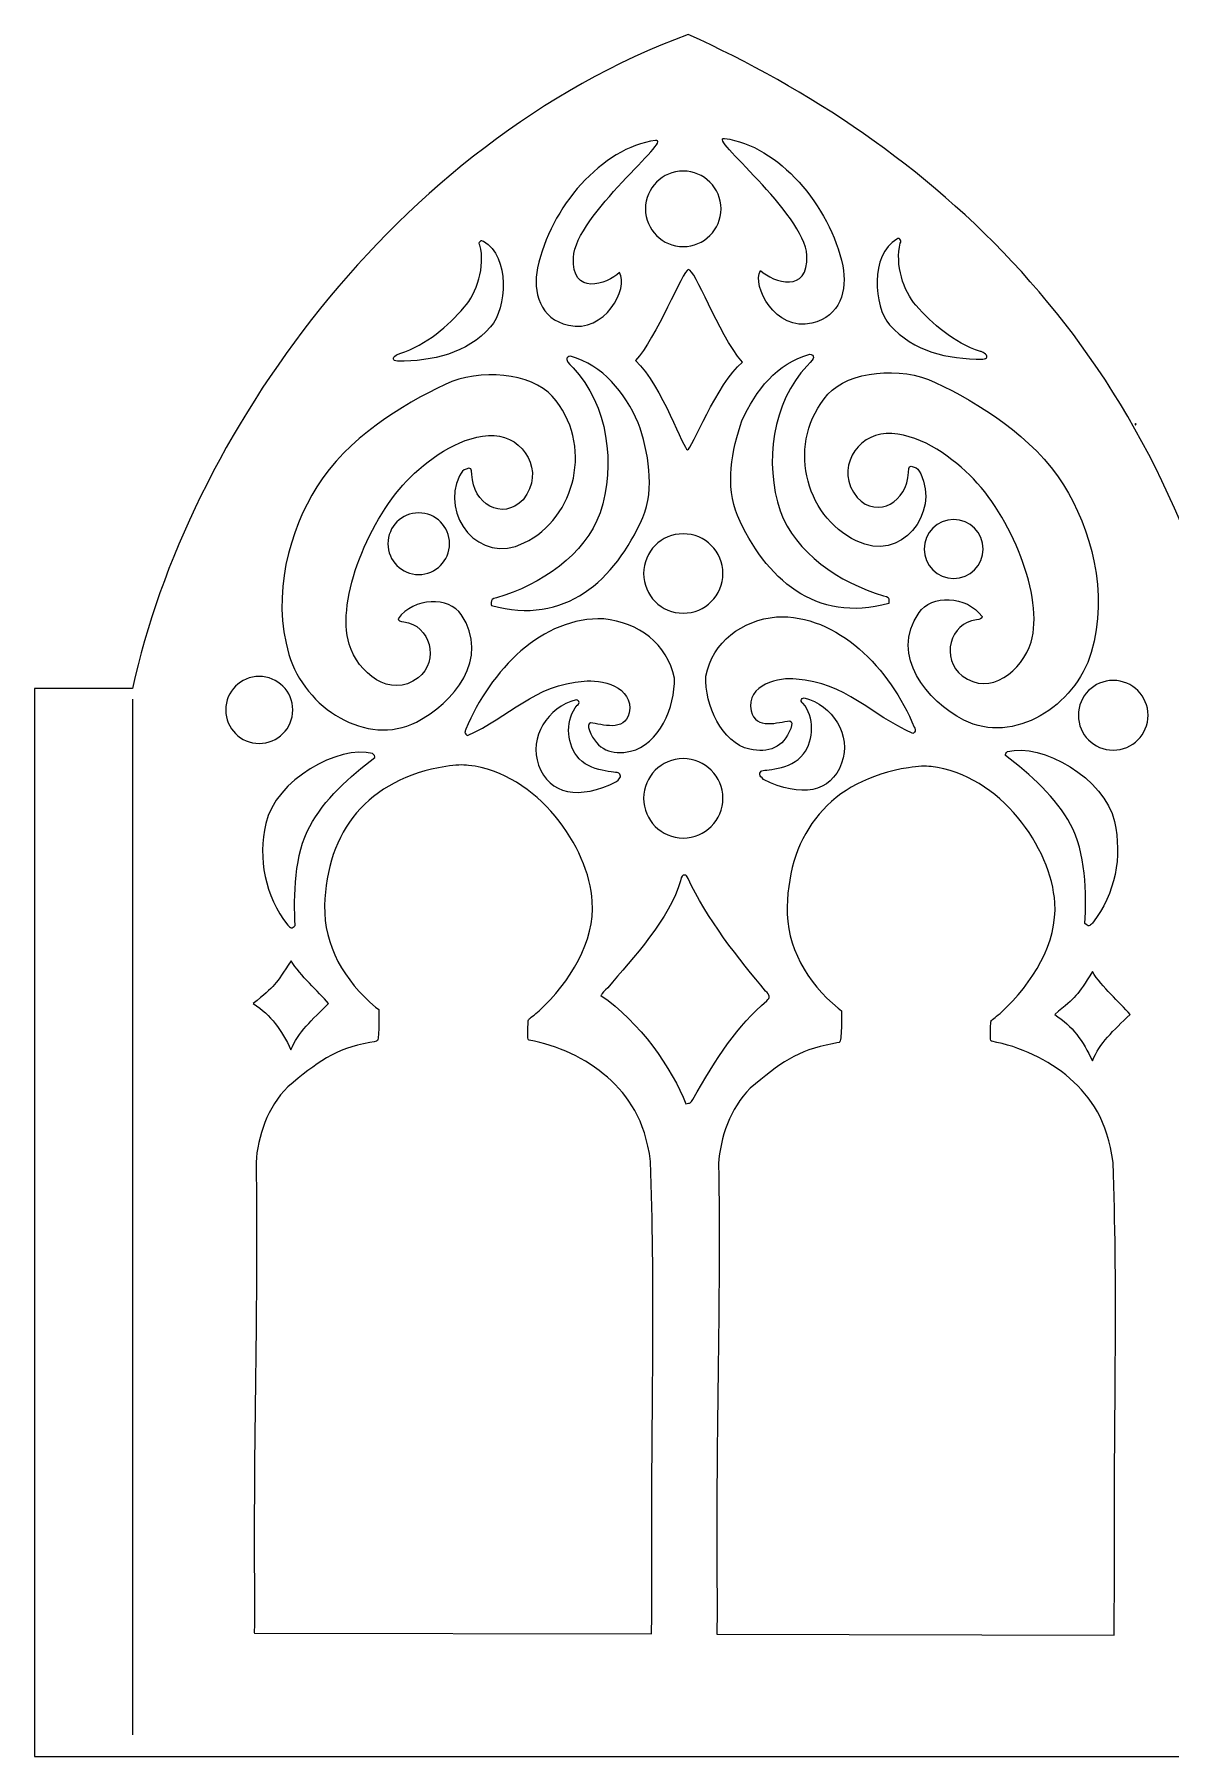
# Model space of a CAD drawing. Header units: centimetres. Extents: x -15.4 to 15.1, y -10.9 to 0.7.
# Drawn here: x -15.38 to -7.69, y -10.91 to 0.74 of the extents above; entities that cross this region are included whole.
import ezdxf
from ezdxf.lldxf.tags import DXFTag

# ---------------------------------------------------------------- set-up
doc = ezdxf.new("R2010")
doc.units = ezdxf.units.CM
doc.header["$MEASUREMENT"] = 0
doc.layers.add('Layer 1', color=7, linetype='Continuous')
tags = doc.linetypes.add('New Line4', pattern=[0.3, 0.1, -0.2]).pattern_tags.tags
tags[6:7] = [DXFTag(74, 4), DXFTag(75, 0), DXFTag(340, '0'), DXFTag(46, 1.0), DXFTag(50, 0.0), DXFTag(44, 0.0), DXFTag(45, 0.0)]
tags[4:5] = [DXFTag(74, 4), DXFTag(75, 0), DXFTag(340, '0'), DXFTag(46, 1.0), DXFTag(50, 0.0), DXFTag(44, 0.0), DXFTag(45, 0.0)]
tags = doc.linetypes.add('New Line5', pattern=[0.3, 0.1, -0.2]).pattern_tags.tags
tags[6:7] = [DXFTag(74, 4), DXFTag(75, 0), DXFTag(340, '0'), DXFTag(46, 1.0), DXFTag(50, 0.0), DXFTag(44, 0.0), DXFTag(45, 0.0)]
tags[4:5] = [DXFTag(74, 4), DXFTag(75, 0), DXFTag(340, '0'), DXFTag(46, 1.0), DXFTag(50, 0.0), DXFTag(44, 0.0), DXFTag(45, 0.0)]

msp = doc.modelspace()

# ---------------------------------------------------------------- linework, layer by layer
at = {"layer": 'Layer 1', "color": 31, "lineweight": 25}
for points, knots in [([(11.30965, 0.74421), (13.30037, 0.00691), (14.70124, -1.98381), (15.06989, -3.71647), (15.06989, -3.71647), (15.06989, -3.71647), (15.06118, -10.90517), (15.06118, -10.90517), (15.06118, -10.90517), (15.06118, -10.90517), (7.62549, -10.90517), (7.62549, -10.90517), (7.62549, -10.90517), (7.62549, -10.90517), (0.17873, -10.90517), (0.17873, -10.90517), (0.17873, -10.90517), (0.17873, -10.90517), (-7.27039, -10.90517), (-7.27039, -10.90517), (-7.27039, -10.90517), (-7.27039, -10.90517), (-15.38072, -10.90517), (-15.38072, -10.90517), (-15.38072, -10.90517), (-15.38072, -10.90517), (-15.38072, -3.6796), (-15.38072, -3.6796), (-15.38072, -3.6796), (-15.38072, -3.6796), (-14.71715, -3.6796), (-14.71715, -3.6796), (-14.71715, -3.6796), (-14.3485, -1.98381), (-12.94762, 0.00691), (-10.9569, 0.74421), (-10.9569, 0.74421), (-9.33484, 0.00691), (-7.79972, -1.32281), (-7.27039, -3.6796), (-7.27039, -3.6796), (-6.74105, -1.32281), (-5.20594, 0.00691), (-3.58387, 0.74421), (-3.58387, 0.74421), (-1.59316, 0.00691), (-0.19228, -1.98381), (0.17637, -3.6796), (0.17637, -3.6796), (0.70571, -1.32281), (2.24082, 0.00691), (3.86289, 0.74421), (3.86289, 0.74421), (5.8536, 0.00691), (7.25448, -1.98381), (7.62313, -3.6796), (7.62313, -3.6796), (8.15247, -1.32281), (9.68758, 0.00691), (11.30965, 0.74421)], [0, 0, 0, 0, 0.0625, 0.0625, 0.0625, 0.0625, 0.125, 0.125, 0.125, 0.125, 0.1875, 0.1875, 0.1875, 0.1875, 0.25, 0.25, 0.25, 0.25, 0.3125, 0.3125, 0.3125, 0.3125, 0.375, 0.375, 0.375, 0.375, 0.4375, 0.4375, 0.4375, 0.4375, 0.5, 0.5, 0.5, 0.5, 0.5625, 0.5625, 0.5625, 0.5625, 0.625, 0.625, 0.625, 0.625, 0.6875, 0.6875, 0.6875, 0.6875, 0.75, 0.75, 0.75, 0.75, 0.8125, 0.8125, 0.8125, 0.8125, 0.875, 0.875, 0.875, 0.875, 1, 1, 1, 1]), ([(-11.76863, -1.22348), (-11.95999, -1.17931), (-12.01127, -0.99882), (-11.97701, -0.83512), (-11.97701, -0.83512), (-11.89177, -0.42783), (-11.54044, -0.01932), (-11.17846, 0.02671), (-11.17846, 0.02671), (-11.05592, 0.04229), (-11.71937, -0.47824), (-11.73435, -0.76407), (-11.73435, -0.76407), (-11.74802, -1.02508), (-11.50972, -0.94892), (-11.42158, -0.86592), (-11.42158, -0.86592), (-11.35843, -0.97196), (-11.52232, -1.28033), (-11.76864, -1.22348), (-11.76864, -1.22348), (-11.76864, -1.22348), (-11.76863, -1.22348), (-11.76863, -1.22348)], [0, 0, 0, 0, 0.14285714, 0.14285714, 0.14285714, 0.14285714, 0.28571429, 0.28571429, 0.28571429, 0.28571429, 0.42857143, 0.42857143, 0.42857143, 0.42857143, 0.57142857, 0.57142857, 0.57142857, 0.57142857, 0.71428571, 0.71428571, 0.71428571, 0.71428571, 1, 1, 1, 1]), ([(-10.1209, -1.20964), (-9.92954, -1.16547), (-9.87826, -0.98498), (-9.91252, -0.82128), (-9.91252, -0.82128), (-9.99776, -0.41399), (-10.34909, -0.00548), (-10.71107, 0.04055), (-10.71107, 0.04055), (-10.83361, 0.05613), (-10.17016, -0.4644), (-10.15518, -0.75023), (-10.15518, -0.75023), (-10.14151, -1.01124), (-10.37981, -0.93508), (-10.46795, -0.85208), (-10.46795, -0.85208), (-10.5311, -0.95812), (-10.36721, -1.26649), (-10.12089, -1.20964), (-10.12089, -1.20964), (-10.12089, -1.20964), (-10.1209, -1.20964), (-10.1209, -1.20964)], [0, 0, 0, 0, 0.14285714, 0.14285714, 0.14285714, 0.14285714, 0.28571429, 0.28571429, 0.28571429, 0.28571429, 0.42857143, 0.42857143, 0.42857143, 0.42857143, 0.57142857, 0.57142857, 0.57142857, 0.57142857, 0.71428571, 0.71428571, 0.71428571, 0.71428571, 1, 1, 1, 1]), ([(-10.73571, -0.43547), (-10.73571, -0.57664), (-10.85015, -0.69109), (-10.99133, -0.69109), (-10.99133, -0.69109), (-11.1325, -0.69109), (-11.24695, -0.57665), (-11.24695, -0.43547), (-11.24695, -0.43547), (-11.24695, -0.2943), (-11.13251, -0.17985), (-10.99133, -0.17985), (-10.99133, -0.17985), (-10.85016, -0.17985), (-10.73571, -0.29429), (-10.73571, -0.43547)], [0, 0, 0, 0, 0.2, 0.2, 0.2, 0.2, 0.4, 0.4, 0.4, 0.4, 0.6, 0.6, 0.6, 0.6, 1, 1, 1, 1]), ([(-12.29451, -1.23389), (-12.18537, -1.1118), (-12.16054, -0.7551), (-12.34306, -0.65484), (-12.34306, -0.65484), (-12.3561, -0.64791), (-12.35663, -0.64791), (-12.36391, -0.65449), (-12.36391, -0.65449), (-12.37243, -0.6622), (-12.37371, -0.67552), (-12.36651, -0.68149), (-12.36651, -0.68149), (-12.33006, -0.82506), (-12.38788, -1.00626), (-12.47238, -1.10149), (-12.47238, -1.10149), (-12.58434, -1.22768), (-12.72396, -1.35352), (-12.90961, -1.41435), (-12.90961, -1.41435), (-12.9135, -1.41435), (-12.92416, -1.4193), (-12.9333, -1.42536), (-12.9333, -1.42536), (-12.96234, -1.4446), (-12.95824, -1.46299), (-12.92405, -1.4668), (-12.92405, -1.4668), (-12.68328, -1.46523), (-12.45712, -1.41577), (-12.29452, -1.23388), (-12.29452, -1.23388), (-12.29452, -1.23388), (-12.29451, -1.23389), (-12.29451, -1.23389)], [0, 0, 0, 0, 0.1, 0.1, 0.1, 0.1, 0.2, 0.2, 0.2, 0.2, 0.3, 0.3, 0.3, 0.3, 0.4, 0.4, 0.4, 0.4, 0.5, 0.5, 0.5, 0.5, 0.6, 0.6, 0.6, 0.6, 0.7, 0.7, 0.7, 0.7, 0.8, 0.8, 0.8, 0.8, 1, 1, 1, 1]), ([(-9.59502, -1.22006), (-9.70416, -1.09797), (-9.72899, -0.74127), (-9.54647, -0.64101), (-9.54647, -0.64101), (-9.53343, -0.63408), (-9.5329, -0.63408), (-9.52562, -0.64066), (-9.52562, -0.64066), (-9.5171, -0.64837), (-9.51582, -0.66169), (-9.52302, -0.66766), (-9.52302, -0.66766), (-9.55947, -0.81123), (-9.50165, -0.99243), (-9.41715, -1.08766), (-9.41715, -1.08766), (-9.30519, -1.21385), (-9.16557, -1.33969), (-8.97992, -1.40052), (-8.97992, -1.40052), (-8.97603, -1.40052), (-8.96537, -1.40547), (-8.95623, -1.41153), (-8.95623, -1.41153), (-8.92719, -1.43077), (-8.93129, -1.44916), (-8.96548, -1.45297), (-8.96548, -1.45297), (-9.20625, -1.4514), (-9.43241, -1.40194), (-9.59501, -1.22005), (-9.59501, -1.22005), (-9.59501, -1.22005), (-9.59502, -1.22006), (-9.59502, -1.22006)], [0, 0, 0, 0, 0.1, 0.1, 0.1, 0.1, 0.2, 0.2, 0.2, 0.2, 0.3, 0.3, 0.3, 0.3, 0.4, 0.4, 0.4, 0.4, 0.5, 0.5, 0.5, 0.5, 0.6, 0.6, 0.6, 0.6, 0.7, 0.7, 0.7, 0.7, 0.8, 0.8, 0.8, 0.8, 1, 1, 1, 1]), ([(-11.31318, -1.46082), (-11.1794, -1.31697), (-10.98905, -0.84825), (-10.95768, -0.84605), (-10.95768, -0.84605), (-10.90643, -0.84245), (-10.76381, -1.2685), (-10.59104, -1.4725), (-10.59104, -1.4725), (-10.76483, -1.61856), (-10.93692, -2.06521), (-10.96235, -2.06646), (-10.96235, -2.06646), (-10.9867, -2.06766), (-11.13175, -1.63986), (-11.31318, -1.46082)], [0, 0, 0, 0, 0.2, 0.2, 0.2, 0.2, 0.4, 0.4, 0.4, 0.4, 0.6, 0.6, 0.6, 0.6, 1, 1, 1, 1]), ([(-13.6585, -3.45133), (-13.77982, -3.04346), (-13.65427, -2.60958), (-13.47038, -2.31578), (-13.47038, -2.31578), (-13.26603, -1.98928), (-12.89321, -1.76132), (-12.60306, -1.62306), (-12.60306, -1.62306), (-12.36893, -1.51149), (-12.01787, -1.54642), (-11.87747, -1.70379), (-11.87747, -1.70379), (-11.59388, -2.02167), (-11.71599, -2.52899), (-12.06924, -2.69518), (-12.06924, -2.69518), (-12.37451, -2.85064), (-12.63399, -2.50347), (-12.50503, -2.24265), (-12.50503, -2.24265), (-12.49048, -2.21366), (-12.48026, -2.20284), (-12.46098, -2.19604), (-12.46098, -2.19604), (-12.42788, -2.18436), (-12.42304, -2.18883), (-12.42155, -2.23246), (-12.42155, -2.23246), (-12.4151, -2.4285), (-12.21695, -2.55051), (-12.0746, -2.40301), (-12.0746, -2.40301), (-11.91943, -2.21127), (-12.07543, -1.97524), (-12.2705, -1.96928), (-12.2705, -1.96928), (-12.48027, -1.96287), (-12.69163, -2.10914), (-12.83664, -2.25068), (-12.83664, -2.25068), (-13.11335, -2.52076), (-13.34278, -3.07758), (-13.25142, -3.38021), (-13.25142, -3.38021), (-13.19311, -3.57335), (-12.97379, -3.75208), (-12.78569, -3.60828), (-12.78569, -3.60828), (-12.63639, -3.49414), (-12.70386, -3.24769), (-12.88128, -3.22995), (-12.88128, -3.22995), (-12.90632, -3.22794), (-12.9201, -3.22009), (-12.91995, -3.20791), (-12.91995, -3.20791), (-12.81493, -3.06093), (-12.57475, -3.06008), (-12.49337, -3.17981), (-12.49337, -3.17981), (-12.29226, -3.47569), (-12.54799, -3.78039), (-12.79672, -3.90743), (-12.79672, -3.90743), (-13.13211, -4.07873), (-13.5511, -3.81238), (-13.6585, -3.45133)], [0, 0, 0, 0, 0.05555556, 0.05555556, 0.05555556, 0.05555556, 0.11111111, 0.11111111, 0.11111111, 0.11111111, 0.16666667, 0.16666667, 0.16666667, 0.16666667, 0.22222222, 0.22222222, 0.22222222, 0.22222222, 0.27777778, 0.27777778, 0.27777778, 0.27777778, 0.33333333, 0.33333333, 0.33333333, 0.33333333, 0.38888889, 0.38888889, 0.38888889, 0.38888889, 0.44444444, 0.44444444, 0.44444444, 0.44444444, 0.5, 0.5, 0.5, 0.5, 0.55555556, 0.55555556, 0.55555556, 0.55555556, 0.61111111, 0.61111111, 0.61111111, 0.61111111, 0.66666667, 0.66666667, 0.66666667, 0.66666667, 0.72222222, 0.72222222, 0.72222222, 0.72222222, 0.77777778, 0.77777778, 0.77777778, 0.77777778, 0.83333333, 0.83333333, 0.83333333, 0.83333333, 0.88888889, 0.88888889, 0.88888889, 0.88888889, 1, 1, 1, 1]), ([(-12.28808, -3.11885), (-12.28929, -3.11764), (-12.29028, -3.1088), (-12.29028, -3.09921), (-12.29028, -3.09921), (-12.29028, -3.07811), (-12.28695, -3.07516), (-12.25392, -3.06695), (-12.25392, -3.06695), (-11.95291, -2.97807), (-11.65567, -2.77524), (-11.55366, -2.49268), (-11.55366, -2.49268), (-11.44597, -2.16846), (-11.50054, -1.75944), (-11.73675, -1.51036), (-11.73675, -1.51036), (-11.77083, -1.47461), (-11.77956, -1.46333), (-11.77956, -1.45509), (-11.77956, -1.45509), (-11.77956, -1.44152), (-11.76927, -1.43264), (-11.75377, -1.43283), (-11.75377, -1.43283), (-11.53267, -1.49498), (-11.38808, -1.67614), (-11.29559, -1.88267), (-11.29559, -1.88267), (-11.22773, -2.0757), (-11.18092, -2.32992), (-11.26549, -2.52395), (-11.26549, -2.52395), (-11.4524, -2.9497), (-11.7934, -3.25672), (-12.28807, -3.11885), (-12.28807, -3.11885), (-12.28807, -3.11885), (-12.28808, -3.11885), (-12.28808, -3.11885)], [0, 0, 0, 0, 0.09090909, 0.09090909, 0.09090909, 0.09090909, 0.18181818, 0.18181818, 0.18181818, 0.18181818, 0.27272727, 0.27272727, 0.27272727, 0.27272727, 0.36363636, 0.36363636, 0.36363636, 0.36363636, 0.45454545, 0.45454545, 0.45454545, 0.45454545, 0.54545455, 0.54545455, 0.54545455, 0.54545455, 0.63636364, 0.63636364, 0.63636364, 0.63636364, 0.72727273, 0.72727273, 0.72727273, 0.72727273, 0.81818182, 0.81818182, 0.81818182, 0.81818182, 1, 1, 1, 1]), ([(-9.60146, -3.10502), (-9.60025, -3.10381), (-9.59926, -3.09497), (-9.59926, -3.08538), (-9.59926, -3.08538), (-9.59926, -3.06428), (-9.60259, -3.06133), (-9.63562, -3.05312), (-9.63562, -3.05312), (-9.93663, -2.96424), (-10.23387, -2.76141), (-10.33588, -2.47885), (-10.33588, -2.47885), (-10.44357, -2.15463), (-10.389, -1.74561), (-10.15279, -1.49653), (-10.15279, -1.49653), (-10.11871, -1.46078), (-10.10998, -1.4495), (-10.10998, -1.44126), (-10.10998, -1.44126), (-10.10998, -1.42769), (-10.12027, -1.41881), (-10.13577, -1.419), (-10.13577, -1.419), (-10.35687, -1.48115), (-10.50146, -1.66231), (-10.59395, -1.86884), (-10.59395, -1.86884), (-10.66181, -2.06187), (-10.70862, -2.31609), (-10.62405, -2.51012), (-10.62405, -2.51012), (-10.43714, -2.93587), (-10.09614, -3.24289), (-9.60147, -3.10502), (-9.60147, -3.10502), (-9.60147, -3.10502), (-9.60146, -3.10502), (-9.60146, -3.10502)], [0, 0, 0, 0, 0.09090909, 0.09090909, 0.09090909, 0.09090909, 0.18181818, 0.18181818, 0.18181818, 0.18181818, 0.27272727, 0.27272727, 0.27272727, 0.27272727, 0.36363636, 0.36363636, 0.36363636, 0.36363636, 0.45454545, 0.45454545, 0.45454545, 0.45454545, 0.54545455, 0.54545455, 0.54545455, 0.54545455, 0.63636364, 0.63636364, 0.63636364, 0.63636364, 0.72727273, 0.72727273, 0.72727273, 0.72727273, 0.81818182, 0.81818182, 0.81818182, 0.81818182, 1, 1, 1, 1]), ([(-8.23104, -3.4375), (-8.10972, -3.02963), (-8.23527, -2.59575), (-8.41916, -2.30195), (-8.41916, -2.30195), (-8.62351, -1.97545), (-8.99633, -1.74749), (-9.28648, -1.60923), (-9.28648, -1.60923), (-9.52061, -1.49766), (-9.87167, -1.53259), (-10.01207, -1.68996), (-10.01207, -1.68996), (-10.29566, -2.00784), (-10.17355, -2.51516), (-9.8203, -2.68135), (-9.8203, -2.68135), (-9.51503, -2.83681), (-9.25555, -2.48964), (-9.38451, -2.22882), (-9.38451, -2.22882), (-9.39906, -2.19983), (-9.40928, -2.18901), (-9.42856, -2.18221), (-9.42856, -2.18221), (-9.46166, -2.17053), (-9.4665, -2.175), (-9.46799, -2.21863), (-9.46799, -2.21863), (-9.47444, -2.41467), (-9.67259, -2.53668), (-9.81494, -2.38918), (-9.81494, -2.38918), (-9.97011, -2.19744), (-9.81411, -1.96141), (-9.61904, -1.95545), (-9.61904, -1.95545), (-9.40927, -1.94904), (-9.19791, -2.09531), (-9.0529, -2.23685), (-9.0529, -2.23685), (-8.77619, -2.50693), (-8.54676, -3.06375), (-8.63812, -3.36638), (-8.63812, -3.36638), (-8.69643, -3.55952), (-8.91575, -3.73825), (-9.10385, -3.59445), (-9.10385, -3.59445), (-9.25315, -3.48031), (-9.18568, -3.23386), (-9.00826, -3.21612), (-9.00826, -3.21612), (-8.98322, -3.21411), (-8.96944, -3.20626), (-8.96959, -3.19408), (-8.96959, -3.19408), (-9.07461, -3.0471), (-9.31479, -3.04625), (-9.39617, -3.16598), (-9.39617, -3.16598), (-9.59728, -3.46186), (-9.34155, -3.76656), (-9.09282, -3.8936), (-9.09282, -3.8936), (-8.75743, -4.0649), (-8.33844, -3.79855), (-8.23104, -3.4375)], [0, 0, 0, 0, 0.05555556, 0.05555556, 0.05555556, 0.05555556, 0.11111111, 0.11111111, 0.11111111, 0.11111111, 0.16666667, 0.16666667, 0.16666667, 0.16666667, 0.22222222, 0.22222222, 0.22222222, 0.22222222, 0.27777778, 0.27777778, 0.27777778, 0.27777778, 0.33333333, 0.33333333, 0.33333333, 0.33333333, 0.38888889, 0.38888889, 0.38888889, 0.38888889, 0.44444444, 0.44444444, 0.44444444, 0.44444444, 0.5, 0.5, 0.5, 0.5, 0.55555556, 0.55555556, 0.55555556, 0.55555556, 0.61111111, 0.61111111, 0.61111111, 0.61111111, 0.66666667, 0.66666667, 0.66666667, 0.66666667, 0.72222222, 0.72222222, 0.72222222, 0.72222222, 0.77777778, 0.77777778, 0.77777778, 0.77777778, 0.83333333, 0.83333333, 0.83333333, 0.83333333, 0.88888889, 0.88888889, 0.88888889, 0.88888889, 1, 1, 1, 1]), ([(-12.57209, -2.70058), (-12.57209, -2.81579), (-12.66549, -2.90919), (-12.7807, -2.90919), (-12.7807, -2.90919), (-12.89591, -2.90919), (-12.98931, -2.81579), (-12.98931, -2.70058), (-12.98931, -2.70058), (-12.98931, -2.58537), (-12.89591, -2.49197), (-12.7807, -2.49197), (-12.7807, -2.49197), (-12.66549, -2.49197), (-12.57209, -2.58537), (-12.57209, -2.70058)], [0, 0, 0, 0, 0.2, 0.2, 0.2, 0.2, 0.4, 0.4, 0.4, 0.4, 0.6, 0.6, 0.6, 0.6, 1, 1, 1, 1]), ([(-8.96224, -2.73686), (-8.96224, -2.84706), (-9.05158, -2.9364), (-9.16178, -2.9364), (-9.16178, -2.9364), (-9.27198, -2.9364), (-9.36132, -2.84706), (-9.36132, -2.73686), (-9.36132, -2.73686), (-9.36132, -2.62666), (-9.27198, -2.53732), (-9.16178, -2.53732), (-9.16178, -2.53732), (-9.05158, -2.53732), (-8.96224, -2.62666), (-8.96224, -2.73686)], [0, 0, 0, 0, 0.2, 0.2, 0.2, 0.2, 0.4, 0.4, 0.4, 0.4, 0.6, 0.6, 0.6, 0.6, 1, 1, 1, 1]), ([(-10.72293, -2.90219), (-10.72293, -3.05042), (-10.8431, -3.17059), (-10.99133, -3.17059), (-10.99133, -3.17059), (-11.13956, -3.17059), (-11.25973, -3.05042), (-11.25973, -2.90219), (-11.25973, -2.90219), (-11.25973, -2.75396), (-11.13956, -2.63379), (-10.99133, -2.63379), (-10.99133, -2.63379), (-10.8431, -2.63379), (-10.72293, -2.75396), (-10.72293, -2.90219)], [0, 0, 0, 0, 0.2, 0.2, 0.2, 0.2, 0.4, 0.4, 0.4, 0.4, 0.6, 0.6, 0.6, 0.6, 1, 1, 1, 1]), ([(-11.62556, -3.96397), (-11.63622, -3.93333), (-11.63442, -3.92029), (-11.61842, -3.91231), (-11.61842, -3.91231), (-11.54177, -3.92118), (-11.38805, -3.97741), (-11.35737, -3.8455), (-11.35737, -3.8455), (-11.32096, -3.66619), (-11.55482, -3.61425), (-11.66171, -3.63151), (-11.66171, -3.63151), (-12.00056, -3.65271), (-12.16827, -3.87475), (-12.45068, -3.9978), (-12.45068, -3.9978), (-12.45766, -3.9978), (-12.46821, -3.98457), (-12.46821, -3.97581), (-12.46821, -3.97581), (-12.46821, -3.97262), (-12.46516, -3.96356), (-12.46142, -3.95567), (-12.46142, -3.95567), (-12.29683, -3.5577), (-11.94374, -3.19075), (-11.52934, -3.20921), (-11.52934, -3.20921), (-11.29517, -3.23333), (-11.09816, -3.37629), (-11.05097, -3.60961), (-11.05097, -3.60961), (-11.04386, -3.80717), (-11.15682, -4.06002), (-11.34778, -4.10514), (-11.34778, -4.10514), (-11.47377, -4.13135), (-11.57652, -4.09631), (-11.62555, -3.96397), (-11.62555, -3.96397), (-11.62555, -3.96397), (-11.62556, -3.96397), (-11.62556, -3.96397)], [0, 0, 0, 0, 0.08333333, 0.08333333, 0.08333333, 0.08333333, 0.16666667, 0.16666667, 0.16666667, 0.16666667, 0.25, 0.25, 0.25, 0.25, 0.33333333, 0.33333333, 0.33333333, 0.33333333, 0.41666667, 0.41666667, 0.41666667, 0.41666667, 0.5, 0.5, 0.5, 0.5, 0.58333333, 0.58333333, 0.58333333, 0.58333333, 0.66666667, 0.66666667, 0.66666667, 0.66666667, 0.75, 0.75, 0.75, 0.75, 0.83333333, 0.83333333, 0.83333333, 0.83333333, 1, 1, 1, 1]), ([(-10.26397, -3.95014), (-10.25331, -3.9195), (-10.25511, -3.90646), (-10.27111, -3.89848), (-10.27111, -3.89848), (-10.34776, -3.90735), (-10.50148, -3.96358), (-10.53216, -3.83167), (-10.53216, -3.83167), (-10.56857, -3.65236), (-10.33471, -3.60042), (-10.22782, -3.61768), (-10.22782, -3.61768), (-9.88897, -3.63888), (-9.72126, -3.86092), (-9.43885, -3.98397), (-9.43885, -3.98397), (-9.43187, -3.98397), (-9.42132, -3.97074), (-9.42132, -3.96198), (-9.42132, -3.96198), (-9.42132, -3.95879), (-9.42437, -3.94973), (-9.42811, -3.94184), (-9.42811, -3.94184), (-9.5927, -3.54387), (-9.94579, -3.17692), (-10.36019, -3.19538), (-10.36019, -3.19538), (-10.59436, -3.2195), (-10.79137, -3.36246), (-10.83856, -3.59578), (-10.83856, -3.59578), (-10.84567, -3.79334), (-10.73271, -4.04619), (-10.54175, -4.09131), (-10.54175, -4.09131), (-10.41576, -4.11752), (-10.31301, -4.08248), (-10.26398, -3.95014), (-10.26398, -3.95014), (-10.26398, -3.95014), (-10.26397, -3.95014), (-10.26397, -3.95014)], [0, 0, 0, 0, 0.08333333, 0.08333333, 0.08333333, 0.08333333, 0.16666667, 0.16666667, 0.16666667, 0.16666667, 0.25, 0.25, 0.25, 0.25, 0.33333333, 0.33333333, 0.33333333, 0.33333333, 0.41666667, 0.41666667, 0.41666667, 0.41666667, 0.5, 0.5, 0.5, 0.5, 0.58333333, 0.58333333, 0.58333333, 0.58333333, 0.66666667, 0.66666667, 0.66666667, 0.66666667, 0.75, 0.75, 0.75, 0.75, 0.83333333, 0.83333333, 0.83333333, 0.83333333, 1, 1, 1, 1]), ([(-13.63327, -3.82525), (-13.63327, -3.95048), (-13.73479, -4.052), (-13.86002, -4.052), (-13.86002, -4.052), (-13.98525, -4.052), (-14.08677, -3.95048), (-14.08677, -3.82525), (-14.08677, -3.82525), (-14.08677, -3.70002), (-13.98525, -3.5985), (-13.86002, -3.5985), (-13.86002, -3.5985), (-13.73479, -3.5985), (-13.63327, -3.70002), (-13.63327, -3.82525)], [0, 0, 0, 0, 0.2, 0.2, 0.2, 0.2, 0.4, 0.4, 0.4, 0.4, 0.6, 0.6, 0.6, 0.6, 1, 1, 1, 1]), ([(-7.84664, -3.86153), (-7.84664, -3.99177), (-7.95222, -4.09735), (-8.08246, -4.09735), (-8.08246, -4.09735), (-8.2127, -4.09735), (-8.31828, -3.99177), (-8.31828, -3.86153), (-8.31828, -3.86153), (-8.31828, -3.73129), (-8.2127, -3.62571), (-8.08246, -3.62571), (-8.08246, -3.62571), (-7.95222, -3.62571), (-7.84664, -3.73129), (-7.84664, -3.86153)], [0, 0, 0, 0, 0.2, 0.2, 0.2, 0.2, 0.4, 0.4, 0.4, 0.4, 0.6, 0.6, 0.6, 0.6, 1, 1, 1, 1]), ([(-11.96962, -4.19951), (-12.03884, -4.00947), (-11.90901, -3.80603), (-11.71609, -3.75732), (-11.71609, -3.75732), (-11.70614, -3.75732), (-11.69576, -3.76595), (-11.69576, -3.77422), (-11.69576, -3.77422), (-11.69576, -3.7826), (-11.70276, -3.79376), (-11.70802, -3.79376), (-11.70802, -3.79376), (-11.78796, -3.88697), (-11.78361, -4.03927), (-11.71191, -4.13598), (-11.71191, -4.13598), (-11.6256, -4.25241), (-11.43676, -4.24017), (-11.42648, -4.25296), (-11.42648, -4.25296), (-11.4097, -4.27385), (-11.41136, -4.27994), (-11.44182, -4.30924), (-11.44182, -4.30924), (-11.69636, -4.43633), (-11.89741, -4.39776), (-11.96961, -4.19952), (-11.96961, -4.19952), (-11.96961, -4.19952), (-11.96962, -4.19951), (-11.96962, -4.19951)], [0, 0, 0, 0, 0.11111111, 0.11111111, 0.11111111, 0.11111111, 0.22222222, 0.22222222, 0.22222222, 0.22222222, 0.33333333, 0.33333333, 0.33333333, 0.33333333, 0.44444444, 0.44444444, 0.44444444, 0.44444444, 0.55555556, 0.55555556, 0.55555556, 0.55555556, 0.66666667, 0.66666667, 0.66666667, 0.66666667, 0.77777778, 0.77777778, 0.77777778, 0.77777778, 1, 1, 1, 1]), ([(-9.91991, -4.18568), (-9.85069, -3.99564), (-9.98052, -3.7922), (-10.17344, -3.74349), (-10.17344, -3.74349), (-10.18339, -3.74349), (-10.19377, -3.75212), (-10.19377, -3.76039), (-10.19377, -3.76039), (-10.19377, -3.76877), (-10.18677, -3.77993), (-10.18151, -3.77993), (-10.18151, -3.77993), (-10.10157, -3.87314), (-10.10592, -4.02544), (-10.17762, -4.12215), (-10.17762, -4.12215), (-10.26393, -4.23858), (-10.45277, -4.22634), (-10.46305, -4.23913), (-10.46305, -4.23913), (-10.47983, -4.26002), (-10.47817, -4.26611), (-10.44771, -4.29541), (-10.44771, -4.29541), (-10.19317, -4.4225), (-9.99212, -4.38393), (-9.91992, -4.18569), (-9.91992, -4.18569), (-9.91992, -4.18569), (-9.91991, -4.18568), (-9.91991, -4.18568)], [0, 0, 0, 0, 0.11111111, 0.11111111, 0.11111111, 0.11111111, 0.22222222, 0.22222222, 0.22222222, 0.22222222, 0.33333333, 0.33333333, 0.33333333, 0.33333333, 0.44444444, 0.44444444, 0.44444444, 0.44444444, 0.55555556, 0.55555556, 0.55555556, 0.55555556, 0.66666667, 0.66666667, 0.66666667, 0.66666667, 0.77777778, 0.77777778, 0.77777778, 0.77777778, 1, 1, 1, 1]), ([(-13.66702, -5.28112), (-13.82283, -5.07988), (-13.86928, -4.8329), (-13.81511, -4.59354), (-13.81511, -4.59354), (-13.75295, -4.30136), (-13.31793, -4.05821), (-13.09288, -4.12083), (-13.09288, -4.12083), (-13.08386, -4.12566), (-13.07506, -4.1413), (-13.07762, -4.14796), (-13.07762, -4.14796), (-13.24532, -4.27155), (-13.42478, -4.4375), (-13.5177, -4.61358), (-13.5177, -4.61358), (-13.62131, -4.79244), (-13.62788, -5.09212), (-13.61596, -5.28296), (-13.61596, -5.28296), (-13.6387, -5.30705), (-13.64874, -5.30183), (-13.66702, -5.28112)], [0, 0, 0, 0, 0.14285714, 0.14285714, 0.14285714, 0.14285714, 0.28571429, 0.28571429, 0.28571429, 0.28571429, 0.42857143, 0.42857143, 0.42857143, 0.42857143, 0.57142857, 0.57142857, 0.57142857, 0.57142857, 0.71428571, 0.71428571, 0.71428571, 0.71428571, 1, 1, 1, 1]), ([(-8.22251, -5.26728), (-8.0667, -5.06604), (-8.02025, -4.81906), (-8.07442, -4.5797), (-8.07442, -4.5797), (-8.13658, -4.28752), (-8.5716, -4.04437), (-8.79665, -4.10699), (-8.79665, -4.10699), (-8.80567, -4.11182), (-8.81447, -4.12746), (-8.81191, -4.13412), (-8.81191, -4.13412), (-8.64421, -4.25771), (-8.46475, -4.42366), (-8.37183, -4.59974), (-8.37183, -4.59974), (-8.26822, -4.7786), (-8.26165, -5.07828), (-8.27357, -5.26912), (-8.27357, -5.26912), (-8.25083, -5.29321), (-8.24079, -5.28799), (-8.22251, -5.26728)], [0, 0, 0, 0, 0.14285714, 0.14285714, 0.14285714, 0.14285714, 0.28571429, 0.28571429, 0.28571429, 0.28571429, 0.42857143, 0.42857143, 0.42857143, 0.42857143, 0.57142857, 0.57142857, 0.57142857, 0.57142857, 0.71428571, 0.71428571, 0.71428571, 0.71428571, 1, 1, 1, 1]), ([(-10.72293, -4.42313), (-10.72293, -4.57136), (-10.8431, -4.69153), (-10.99133, -4.69153), (-10.99133, -4.69153), (-11.13956, -4.69153), (-11.25973, -4.57136), (-11.25973, -4.42313), (-11.25973, -4.42313), (-11.25973, -4.2749), (-11.13956, -4.15473), (-10.99133, -4.15473), (-10.99133, -4.15473), (-10.8431, -4.15473), (-10.72293, -4.2749), (-10.72293, -4.42313)], [0, 0, 0, 0, 0.2, 0.2, 0.2, 0.2, 0.4, 0.4, 0.4, 0.4, 0.6, 0.6, 0.6, 0.6, 1, 1, 1, 1]), ([(-13.89254, -10.06939), (-13.89395, -10.06769), (-13.89417, -10.05072), (-13.89302, -10.03168), (-13.89302, -10.03168), (-13.89188, -10.01264), (-13.89133, -9.90934), (-13.89182, -9.80213), (-13.89182, -9.80213), (-13.902, -8.81558), (-13.8662, -7.8114), (-13.8817, -6.88687), (-13.8817, -6.88687), (-13.87109, -6.71204), (-13.80317, -6.51033), (-13.6673, -6.37586), (-13.6673, -6.37586), (-13.46931, -6.20927), (-13.34812, -6.11709), (-13.11132, -6.07501), (-13.11132, -6.07501), (-13.06032, -6.06617), (-13.06102, -6.06643), (-13.05786, -6.05463), (-13.05786, -6.05463), (-13.05307, -6.03675), (-13.05034, -5.98956), (-13.05002, -5.91908), (-13.05002, -5.91908), (-13.05002, -5.91908), (-13.04972, -5.85276), (-13.04972, -5.85276), (-13.04972, -5.85276), (-13.04972, -5.85276), (-13.07323, -5.83528), (-13.07323, -5.83528), (-13.07323, -5.83528), (-13.28391, -5.65865), (-13.42463, -5.41765), (-13.41738, -5.14919), (-13.41738, -5.14919), (-13.40589, -4.64786), (-13.12552, -4.29148), (-12.5973, -4.20743), (-12.5973, -4.20743), (-12.52831, -4.19724), (-12.48431, -4.19521), (-12.44302, -4.20033), (-12.44302, -4.20033), (-11.97886, -4.25229), (-11.62686, -4.75548), (-11.60706, -5.1206), (-11.60706, -5.1206), (-11.58633, -5.39043), (-11.75678, -5.66583), (-11.96702, -5.86027), (-11.96702, -5.86027), (-11.97915, -5.8716), (-11.99892, -5.88812), (-12.01094, -5.89698), (-12.01094, -5.89698), (-12.02296, -5.90584), (-12.03469, -5.91543), (-12.03701, -5.91828), (-12.03701, -5.91828), (-12.04104, -5.92325), (-12.04325, -5.9698), (-12.04232, -6.02997), (-12.04232, -6.02997), (-12.04195, -6.05415), (-12.04124, -6.05647), (-12.03371, -6.05818), (-12.03371, -6.05818), (-11.84373, -6.09309), (-11.64927, -6.18256), (-11.50432, -6.30899), (-11.50432, -6.30899), (-11.35985, -6.4415), (-11.25108, -6.59067), (-11.21239, -6.87906), (-11.21239, -6.87906), (-11.18267, -7.70893), (-11.20345, -8.4548), (-11.20352, -9.25376), (-11.20352, -9.25376), (-11.20348, -9.84016), (-11.20425, -10.07337), (-11.20618, -10.07529), (-11.20618, -10.07529), (-11.20618, -10.07529), (-13.89254, -10.06939), (-13.89254, -10.06939)], [0, 0, 0, 0, 0.04166667, 0.04166667, 0.04166667, 0.04166667, 0.08333333, 0.08333333, 0.08333333, 0.08333333, 0.125, 0.125, 0.125, 0.125, 0.16666667, 0.16666667, 0.16666667, 0.16666667, 0.20833333, 0.20833333, 0.20833333, 0.20833333, 0.25, 0.25, 0.25, 0.25, 0.29166667, 0.29166667, 0.29166667, 0.29166667, 0.33333333, 0.33333333, 0.33333333, 0.33333333, 0.375, 0.375, 0.375, 0.375, 0.41666667, 0.41666667, 0.41666667, 0.41666667, 0.45833333, 0.45833333, 0.45833333, 0.45833333, 0.5, 0.5, 0.5, 0.5, 0.54166667, 0.54166667, 0.54166667, 0.54166667, 0.58333333, 0.58333333, 0.58333333, 0.58333333, 0.625, 0.625, 0.625, 0.625, 0.66666667, 0.66666667, 0.66666667, 0.66666667, 0.70833333, 0.70833333, 0.70833333, 0.70833333, 0.75, 0.75, 0.75, 0.75, 0.79166667, 0.79166667, 0.79166667, 0.79166667, 0.83333333, 0.83333333, 0.83333333, 0.83333333, 0.875, 0.875, 0.875, 0.875, 0.91666667, 0.91666667, 0.91666667, 0.91666667, 1, 1, 1, 1]), ([(-10.7632, -10.07779), (-10.76461, -10.07609), (-10.76483, -10.05912), (-10.76368, -10.04008), (-10.76368, -10.04008), (-10.76254, -10.02104), (-10.76199, -9.91774), (-10.76248, -9.81053), (-10.76248, -9.81053), (-10.77266, -8.82398), (-10.73686, -7.8198), (-10.75236, -6.89527), (-10.75236, -6.89527), (-10.74175, -6.72044), (-10.67383, -6.51873), (-10.53796, -6.38426), (-10.53796, -6.38426), (-10.33997, -6.21767), (-10.21878, -6.12549), (-9.98198, -6.08341), (-9.98198, -6.08341), (-9.93098, -6.07457), (-9.93168, -6.07483), (-9.92852, -6.06303), (-9.92852, -6.06303), (-9.92373, -6.04515), (-9.921, -5.99796), (-9.92068, -5.92748), (-9.92068, -5.92748), (-9.92068, -5.92748), (-9.92038, -5.86116), (-9.92038, -5.86116), (-9.92038, -5.86116), (-9.92038, -5.86116), (-9.94389, -5.84368), (-9.94389, -5.84368), (-9.94389, -5.84368), (-10.15457, -5.66705), (-10.29529, -5.42605), (-10.28804, -5.15759), (-10.28804, -5.15759), (-10.27655, -4.65626), (-9.99618, -4.29988), (-9.46796, -4.21583), (-9.46796, -4.21583), (-9.39897, -4.20564), (-9.35497, -4.20361), (-9.31368, -4.20873), (-9.31368, -4.20873), (-8.84952, -4.26069), (-8.49752, -4.76388), (-8.47772, -5.129), (-8.47772, -5.129), (-8.45699, -5.39883), (-8.62744, -5.67423), (-8.83768, -5.86867), (-8.83768, -5.86867), (-8.84981, -5.88), (-8.86958, -5.89652), (-8.8816, -5.90538), (-8.8816, -5.90538), (-8.89362, -5.91424), (-8.90535, -5.92383), (-8.90767, -5.92668), (-8.90767, -5.92668), (-8.9117, -5.93165), (-8.91391, -5.9782), (-8.91298, -6.03837), (-8.91298, -6.03837), (-8.91261, -6.06255), (-8.9119, -6.06487), (-8.90437, -6.06658), (-8.90437, -6.06658), (-8.71439, -6.10149), (-8.51993, -6.19096), (-8.37498, -6.31739), (-8.37498, -6.31739), (-8.23051, -6.4499), (-8.12174, -6.59907), (-8.08305, -6.88746), (-8.08305, -6.88746), (-8.05333, -7.71733), (-8.07411, -8.4632), (-8.07418, -9.26216), (-8.07418, -9.26216), (-8.07414, -9.84856), (-8.07491, -10.08177), (-8.07684, -10.08369), (-8.07684, -10.08369), (-8.07684, -10.08369), (-10.7632, -10.07779), (-10.7632, -10.07779)], [0, 0, 0, 0, 0.04166667, 0.04166667, 0.04166667, 0.04166667, 0.08333333, 0.08333333, 0.08333333, 0.08333333, 0.125, 0.125, 0.125, 0.125, 0.16666667, 0.16666667, 0.16666667, 0.16666667, 0.20833333, 0.20833333, 0.20833333, 0.20833333, 0.25, 0.25, 0.25, 0.25, 0.29166667, 0.29166667, 0.29166667, 0.29166667, 0.33333333, 0.33333333, 0.33333333, 0.33333333, 0.375, 0.375, 0.375, 0.375, 0.41666667, 0.41666667, 0.41666667, 0.41666667, 0.45833333, 0.45833333, 0.45833333, 0.45833333, 0.5, 0.5, 0.5, 0.5, 0.54166667, 0.54166667, 0.54166667, 0.54166667, 0.58333333, 0.58333333, 0.58333333, 0.58333333, 0.625, 0.625, 0.625, 0.625, 0.66666667, 0.66666667, 0.66666667, 0.66666667, 0.70833333, 0.70833333, 0.70833333, 0.70833333, 0.75, 0.75, 0.75, 0.75, 0.79166667, 0.79166667, 0.79166667, 0.79166667, 0.83333333, 0.83333333, 0.83333333, 0.83333333, 0.875, 0.875, 0.875, 0.875, 0.91666667, 0.91666667, 0.91666667, 0.91666667, 1, 1, 1, 1]), ([(-11.54878, -5.75696), (-11.5461, -5.75428), (-11.54323, -5.7501), (-11.5424, -5.74768), (-11.5424, -5.74768), (-11.54158, -5.74526), (-11.52365, -5.72561), (-11.50256, -5.70402), (-11.50256, -5.70402), (-11.33269, -5.50641), (-11.07894, -5.23269), (-11.01079, -4.98033), (-11.01079, -4.98033), (-11.00329, -4.9491), (-10.99676, -4.94103), (-10.98015, -4.94243), (-10.98015, -4.94243), (-10.97122, -4.94319), (-10.96771, -4.94688), (-10.95745, -4.96626), (-10.95745, -4.96626), (-10.84375, -5.222), (-10.60675, -5.52341), (-10.43368, -5.72682), (-10.43368, -5.72682), (-10.40489, -5.75773), (-10.40353, -5.76838), (-10.42516, -5.79329), (-10.42516, -5.79329), (-10.62255, -5.9593), (-10.77001, -6.18049), (-10.92591, -6.46024), (-10.92591, -6.46024), (-10.94274, -6.48305), (-10.94701, -6.48677), (-10.95539, -6.48595), (-10.95539, -6.48595), (-10.96078, -6.48542), (-10.96878, -6.48695), (-10.97316, -6.48934), (-10.97316, -6.48934), (-11.06493, -6.25422), (-11.28769, -5.93102), (-11.54877, -5.75696), (-11.54877, -5.75696), (-11.54877, -5.75696), (-11.54878, -5.75696), (-11.54878, -5.75696)], [0, 0, 0, 0, 0.07692308, 0.07692308, 0.07692308, 0.07692308, 0.15384615, 0.15384615, 0.15384615, 0.15384615, 0.23076923, 0.23076923, 0.23076923, 0.23076923, 0.30769231, 0.30769231, 0.30769231, 0.30769231, 0.38461538, 0.38461538, 0.38461538, 0.38461538, 0.46153846, 0.46153846, 0.46153846, 0.46153846, 0.53846154, 0.53846154, 0.53846154, 0.53846154, 0.61538462, 0.61538462, 0.61538462, 0.61538462, 0.69230769, 0.69230769, 0.69230769, 0.69230769, 0.76923077, 0.76923077, 0.76923077, 0.76923077, 0.84615385, 0.84615385, 0.84615385, 0.84615385, 1, 1, 1, 1]), ([(-13.90017, -5.81184), (-13.75142, -5.68948), (-13.7505, -5.68739), (-13.64469, -5.52143), (-13.64469, -5.52143), (-13.58156, -5.62558), (-13.4618, -5.72808), (-13.3902, -5.81184), (-13.3902, -5.81184), (-13.50373, -5.92238), (-13.5966, -6.00417), (-13.6455, -6.12514), (-13.6455, -6.12514), (-13.70879, -5.98768), (-13.77864, -5.89155), (-13.90017, -5.81184)], [0, 0, 0, 0, 0.2, 0.2, 0.2, 0.2, 0.4, 0.4, 0.4, 0.4, 0.6, 0.6, 0.6, 0.6, 1, 1, 1, 1]), ([(-8.47824, -5.88557), (-8.32949, -5.76321), (-8.32857, -5.76112), (-8.22276, -5.59516), (-8.22276, -5.59516), (-8.15963, -5.69931), (-8.03987, -5.80181), (-7.96827, -5.88557), (-7.96827, -5.88557), (-8.0818, -5.99611), (-8.17467, -6.0779), (-8.22357, -6.19887), (-8.22357, -6.19887), (-8.28686, -6.06141), (-8.35671, -5.96528), (-8.47824, -5.88557)], [0, 0, 0, 0, 0.2, 0.2, 0.2, 0.2, 0.4, 0.4, 0.4, 0.4, 0.6, 0.6, 0.6, 0.6, 1, 1, 1, 1])]:
    msp.add_open_spline(points, degree=3, knots=knots, dxfattribs=at)
at = {"layer": 'Layer 1', "color": 3, "linetype": 'New Line5', "lineweight": 25}
msp.add_open_spline([(-7.93442, -1.89364), (-7.93442, -1.89052), (-7.93278, -1.88796), (-7.93078, -1.88796), (-7.93078, -1.88796), (-7.92878, -1.88796), (-7.92714, -1.8895), (-7.92714, -1.89139), (-7.92714, -1.89139), (-7.92714, -1.89328), (-7.92878, -1.89583), (-7.93078, -1.89707), (-7.93078, -1.89707), (-7.93278, -1.89831), (-7.93442, -1.89677), (-7.93442, -1.89364)], degree=3, knots=[0, 0, 0, 0, 0.2, 0.2, 0.2, 0.2, 0.4, 0.4, 0.4, 0.4, 0.6, 0.6, 0.6, 0.6, 1, 1, 1, 1], dxfattribs=at)
at = {"layer": 'Layer 1', "color": 3, "linetype": 'New Line4', "lineweight": 25}
msp.add_open_spline([(-14.71715, -3.75333), (-14.71715, -3.75333), (-14.71715, -10.75771), (-14.71715, -10.75771)], degree=3, dxfattribs=at)

doc.saveas('drawing.dxf')
